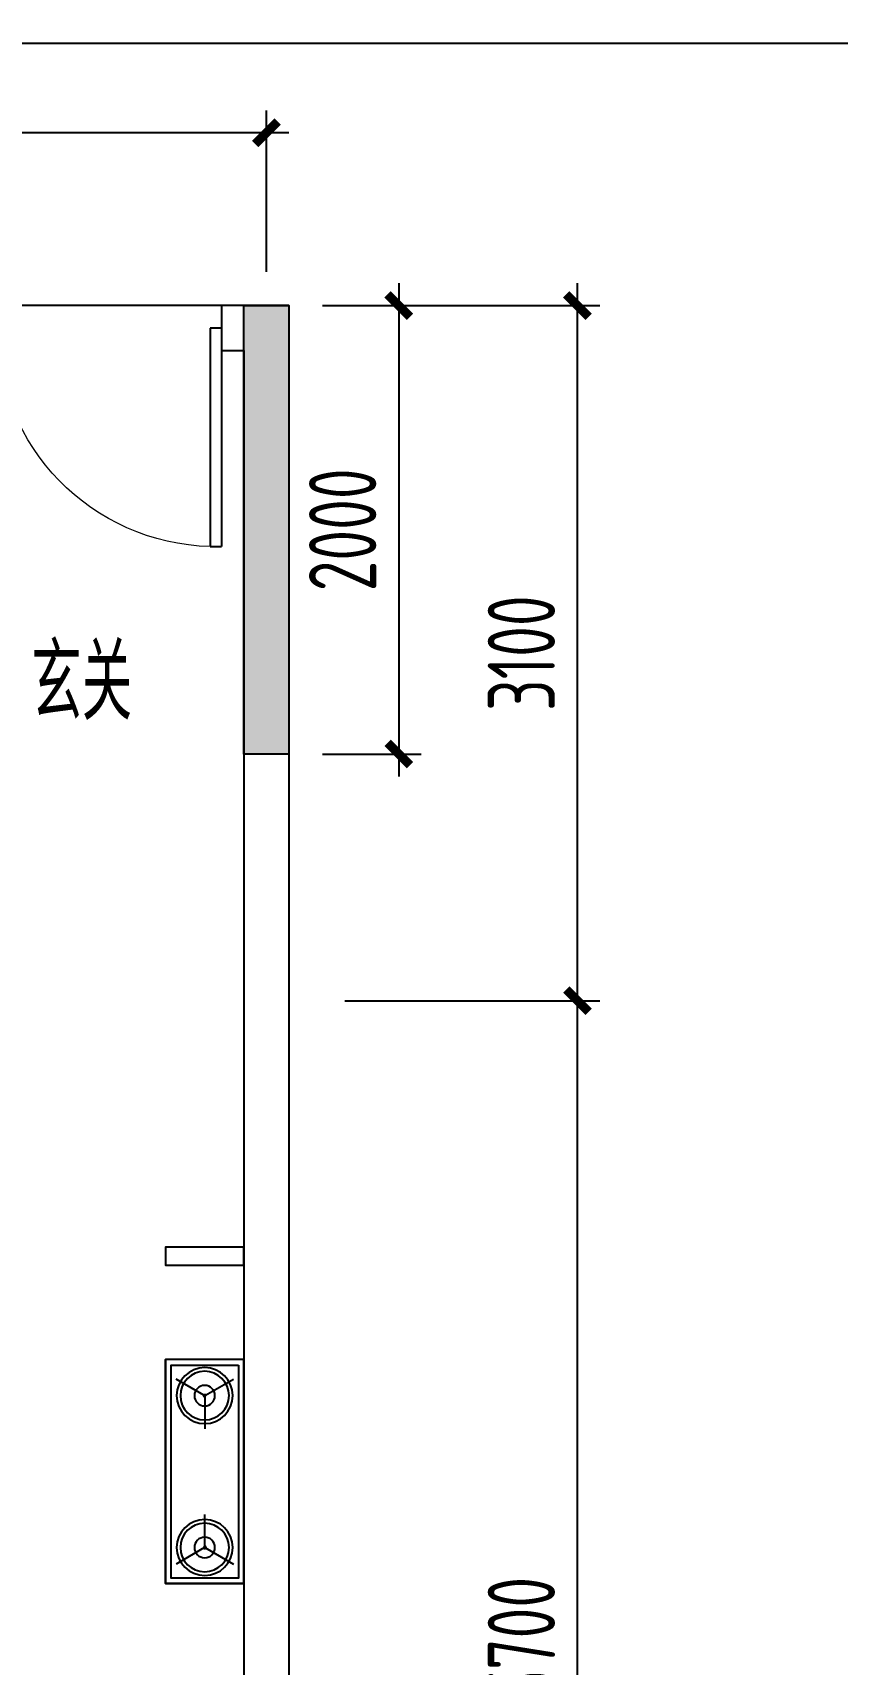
# Model space of a CAD drawing. Header units: millimetres. Extents: x -114775 to 228300, y -175499 to 108657.
# Drawn here: x 26832 to 30419, y 2844 to 10122 of the extents above; entities that cross this region are included whole.
import ezdxf

# ---------------------------------------------------------------- set-up
doc = ezdxf.new("R2010")
doc.units = ezdxf.units.MM
doc.header["$LTSCALE"] = 1000
doc.layers.get('0').update_dxf_attribs({"linetype": 'CONTINUOUS'})
doc.layers.get('Defpoints').update_dxf_attribs({"color": 6, "linetype": 'CONTINUOUS'})
for name, color, linetype in [('0p-洞填充', 1, 'CONTINUOUS'), ('DIM', 3, 'CONTINUOUS'), ('P-Furniture(活动家具)', 134, 'CONTINUOUS'), ('PUB_HATCH', 8, 'CONTINUOUS'), ('PUB_TEXT', 7, 'CONTINUOUS'), ('WALL', 2, 'CONTINUOUS'), ('WINDOW', 4, 'CONTINUOUS'), ('剪力墙', 6, 'CONTINUOUS')]:
    doc.layers.add(name, color=color, linetype=linetype)
doc.styles.get("Standard").update_dxf_attribs({"font": 'tssdeng.shx', "bigfont": 'tssdchn.shx'})
doc.styles.add('ZZ', font='tssdeng.shx', dxfattribs={"width": 0.7, "bigfont": 'tssdchn.shx'})
doc.dimstyles.new('TSSD_100_100', dxfattribs={"dimtxt": 300, "dimasz": 100, "dimexe": 100, "dimexo": 250, "dimgap": 100, "dimtad": 1, "dimdec": 0, "dimzin": 0, "dimdsep": 46, "dimtxsty": 'ZZ', "dimblk": 'ARCHTICK', "dimcen": 0, "dimdle": 100, "dimclrd": 256, "dimclrt": 7, "dimadec": 0, "dimazin": 0, "dimtfac": 1, "dimtdec": 0, "dimtix": 1, "dimtmove": 2, "dimatfit": 3, "dimfxl": 0, "dimtolj": 1, "dimtzin": 0, "dimarcsym": 0})

# ---------------------------------------------------------------- blocks, each defined once
blk = doc.blocks.new('$DorLib2D$00000001')
for p, q in [((0.45, 0.975), (0.5, 0.975)), ((0.45, 0), (0.45, 0.975)), ((0.5, 0), (0.5, 0.975)), ((0.5, 0), (0.45, 0))]:
    blk.add_line(p, q)
at = {"lineweight": 13}
blk.add_arc((0.475, 0), 0.975, 91.46928, 180, dxfattribs=at)
blk = doc.blocks.new('_ArchTick')
at = {"color": 0, "linetype": 'ByBlock', "const_width": 0.4}
blk.add_lwpolyline([(-0.5, -0.5), (0.5, 0.5)], dxfattribs=at)
blk = doc.blocks.new('*D49')
at = {"layer": 'Defpoints', "color": 0}
for p in [(27873.9, 8904.2), (27873.9, 6904.2), (28463.8, 6904.2)]:
    blk.add_point(p, dxfattribs=at)
at = {"layer": 'DIM', "lineweight": -2}
blk.add_line((28463.8, 9004.2), (28463.8, 6804.2), dxfattribs=at)
at = {"layer": 'DIM', "color": 0, "lineweight": -2}
for p, q in [((28123.9, 8904.2), (28563.8, 8904.2)), ((28123.9, 6904.2), (28563.8, 6904.2))]:
    blk.add_line(p, q, dxfattribs=at)
at = {"layer": 'DIM', "lineweight": -2, "xscale": 100, "yscale": 100, "zscale": 100}
for p, rotation in [((28463.8, 8904.2), 90), ((28463.8, 6904.2), 270)]:
    blk.add_blockref('_ArchTick', p, dxfattribs=dict(at, rotation=rotation))
at = {"layer": 'DIM', "color": 7, "insert": (28213.8, 7904.2), "char_height": 300, "attachment_point": 5, "rotation": 90, "style": 'ZZ'}
blk.add_mtext('\\A1;2000', dxfattribs=at)
blk = doc.blocks.new('*D53')
at = {"layer": 'Defpoints', "color": 0}
for p in [(27973.9, 5804.2), (29260.4, 5804.2), (27973.9, 104.2)]:
    blk.add_point(p, dxfattribs=at)
at = {"layer": 'DIM', "lineweight": -2}
blk.add_line((29260.4, 4.2), (29260.4, 5904.2), dxfattribs=at)
at = {"layer": 'DIM', "color": 0, "lineweight": -2}
for p, q in [((28223.9, 5804.2), (29360.4, 5804.2)), ((28223.9, 104.2), (29360.4, 104.2))]:
    blk.add_line(p, q, dxfattribs=at)
at = {"layer": 'DIM', "lineweight": -2, "xscale": 100, "yscale": 100, "zscale": 100}
for p, rotation in [((29260.4, 5804.2), 90), ((29260.4, 104.2), 270)]:
    blk.add_blockref('_ArchTick', p, dxfattribs=dict(at, rotation=rotation))
at = {"layer": 'DIM', "color": 7, "insert": (29010.4, 2954.2), "char_height": 300, "attachment_point": 5, "rotation": 90, "style": 'ZZ'}
blk.add_mtext('\\A1;5700', dxfattribs=at)
blk = doc.blocks.new('*D54')
at = {"layer": 'Defpoints', "color": 0}
for p in [(24373.9, 9674.8), (24373.9, 8804.2), (27873.9, 8804.2)]:
    blk.add_point(p, dxfattribs=at)
at = {"layer": 'DIM', "color": 0, "lineweight": -2}
for p, q in [((24373.9, 9054.2), (24373.9, 9774.8)), ((27873.9, 9054.2), (27873.9, 9774.8))]:
    blk.add_line(p, q, dxfattribs=at)
at = {"layer": 'DIM', "lineweight": -2}
blk.add_line((27973.9, 9674.8), (24273.9, 9674.8), dxfattribs=at)
at = {"layer": 'DIM', "lineweight": -2, "xscale": 100, "yscale": 100, "zscale": 100, "rotation": 180}
blk.add_blockref('_ArchTick', (24373.9, 9674.8), dxfattribs=at)
at = {"layer": 'DIM', "lineweight": -2, "xscale": 100, "yscale": 100, "zscale": 100}
blk.add_blockref('_ArchTick', (27873.9, 9674.8), dxfattribs=at)
at = {"layer": 'DIM', "color": 7, "insert": (26123.9, 9924.8), "char_height": 300, "attachment_point": 5, "style": 'ZZ'}
blk.add_mtext('\\A1;3500', dxfattribs=at)
blk = doc.blocks.new('*D56')
at = {"layer": 'Defpoints', "color": 0}
for p in [(27973.9, 8904.2), (29260.4, 8904.2), (27973.9, 5804.2)]:
    blk.add_point(p, dxfattribs=at)
at = {"layer": 'DIM', "lineweight": -2}
blk.add_line((29260.4, 5704.2), (29260.4, 9004.2), dxfattribs=at)
at = {"layer": 'DIM', "color": 0, "lineweight": -2}
for p, q in [((28223.9, 8904.2), (29360.4, 8904.2)), ((28223.9, 5804.2), (29360.4, 5804.2))]:
    blk.add_line(p, q, dxfattribs=at)
at = {"layer": 'DIM', "lineweight": -2, "xscale": 100, "yscale": 100, "zscale": 100}
for p, rotation in [((29260.4, 8904.2), 90), ((29260.4, 5804.2), 270)]:
    blk.add_blockref('_ArchTick', p, dxfattribs=dict(at, rotation=rotation))
at = {"layer": 'DIM', "color": 7, "insert": (29010.4, 7354.2), "char_height": 300, "attachment_point": 5, "rotation": 90, "style": 'ZZ'}
blk.add_mtext('\\A1;3100', dxfattribs=at)
blk = doc.blocks.new('A$C103B1D10')
at = {"layer": 'P-Furniture(活动家具)', "color": 251}
for p, q in [((101.3, 325), (-898.7, 325)), ((-898.7, 325), (-898.7, -25)), ((101.3, 325), (101.3, -25)), ((-733.2, 142.8), (-811.1, 277.7)), ((-64.1, 142.8), (13.8, 277.7)), ((-733.2, 157.2), (-811.1, 22.3)), ((-745.7, 150), (-589.9, 150)), ((-51.6, 150), (-207.5, 150)), ((-64.1, 157.2), (13.8, 22.3)), ((-898.7, -25), (101.3, -25))]:
    blk.add_line(p, q, dxfattribs=at)
at = {"layer": 'P-Furniture(活动家具)'}
blk.add_lwpolyline([(-898.7, 325), (101.3, 325), (101.3, -25), (-898.7, -25)], close=True, dxfattribs=at)
at = {"layer": 'P-Furniture(活动家具)', "color": 251}
blk.add_lwpolyline([(76.3, 300), (-873.7, 300), (-873.7, 0), (76.3, 0)], close=True, dxfattribs=at)
at = {"layer": 'P-Furniture(活动家具)', "color": 251, "const_width": 4.17}
for points in [[(-797.5, 254.1), (-810.2, 276.1)], [(-797.5, 254.1), (-810.2, 276.1)], [(0.2, 254.1), (12.8, 276.1)], [(0.2, 254.1), (12.8, 276.1)], [(-617.1, 150), (-591.8, 150)], [(-617.1, 150), (-591.8, 150)], [(-180.2, 150), (-205.6, 150)], [(-180.2, 150), (-205.6, 150)], [(-797.5, 45.9), (-810.2, 23.9)], [(-797.5, 45.9), (-810.2, 23.9)], [(0.2, 45.9), (12.8, 23.9)], [(0.2, 45.9), (12.8, 23.9)]]:
    blk.add_lwpolyline(points, dxfattribs=at)
at = {"layer": 'P-Furniture(活动家具)', "color": 251}
for centre, radius in [((-737.4, 150), 125), ((-737.4, 150), 108.3), ((-60, 150), 125), ((-60, 150), 108.3), ((-737.4, 150), 45.8), ((-60, 150), 45.8)]:
    blk.add_circle(centre, radius, dxfattribs=at)

msp = doc.modelspace()

# ---------------------------------------------------------------- hatches: boundary and pattern name
at = {"layer": 'PUB_HATCH'}
msp.add_hatch(color=256, dxfattribs=at).paths.add_polyline_path([(27773.9, 8904.2), (27973.9, 8904.2), (27973.9, 6904.2), (27773.9, 6904.2), (27773.9, 8704.2)])

# ---------------------------------------------------------------- linework, layer by layer
at = {"layer": '0p-洞填充'}
msp.add_lwpolyline([(27773.9, 4704.2), (27423.9, 4704.2), (27423.9, 4624.2), (27773.9, 4624.2)], close=True, dxfattribs=at)
at = {"layer": 'Defpoints'}
msp.add_lwpolyline([(20573.9, -2781.5), (20573.9, 10074.8), (40263.7, 10074.8), (40263.7, -2781.5)], close=True, dxfattribs=at)
at = {"layer": 'WALL'}
for p, q in [((27973.9, 8904.2), (27673.9, 8904.2)), ((27673.9, 8904.2), (27673.9, 8704.2)), ((27973.9, 8904.2), (27973.9, 4.2)), ((27673.9, 8704.2), (27773.9, 8704.2)), ((27773.9, 8704.2), (27773.9, 104.2))]:
    msp.add_line(p, q, dxfattribs=at)
at = {"layer": 'WINDOW'}
msp.add_line((27673.9, 8904.2, 0), (26673.9, 8904.2, 0), dxfattribs=at)
at = {"layer": '剪力墙', "elevation": 0}
msp.add_lwpolyline([(27773.9, 8904.2), (27973.9, 8904.2), (27973.9, 6904.2), (27773.9, 6904.2), (27773.9, 8704.2)], close=True, dxfattribs=at)
msp.add_lwpolyline([(27773.9, 8704.2), (27773.9, 8704.2)], dxfattribs=at)

# ---------------------------------------------------------------- block references
at = {"layer": 'P-Furniture(活动家具)', "xscale": -1, "rotation": 270}
msp.add_blockref('A$C103B1D10', (27448.9, 4102.8), dxfattribs=at)
at = {"layer": 'WINDOW', "xscale": -1000, "yscale": 1000, "zscale": -1000, "rotation": 180}
msp.add_blockref('$DorLib2D$00000001', (27173.9, 8804.2), dxfattribs=at)

# ---------------------------------------------------------------- texts
at = {"layer": 'PUB_TEXT', "width": 0.7}
msp.add_text('玄关', height=337.59, dxfattribs=at).set_placement((26826.4, 7055.5))

# ---------------------------------------------------------------- dimensions: what is measured, and where the dimension line sits
at = {"layer": 'DIM'}
dim = msp.add_linear_dim(base=(24373.9, 9674.8), p1=(27873.9, 8804.2), p2=(24373.9, 8804.2), dimstyle='TSSD_100_100', dxfattribs=at)
dim.commit()
dim.dimension.update_dxf_attribs({"geometry": '*D54', "text_midpoint": (26123.9, 9924.8)})
for base, p1, p2, picture, middle in [((28463.8, 6904.2), (27873.9, 8904.2), (27873.9, 6904.2), '*D49', (28213.8, 7904.2)), ((29260.4, 8904.2), (27973.9, 5804.2), (27973.9, 8904.2), '*D56', (29010.4, 7354.2)), ((29260.4, 5804.2), (27973.9, 104.2), (27973.9, 5804.2), '*D53', (29010.4, 2954.2))]:
    dim = msp.add_linear_dim(base=base, p1=p1, p2=p2, angle=90, dimstyle='TSSD_100_100', dxfattribs=at)
    dim.commit()
    dim.dimension.update_dxf_attribs({"geometry": picture, "text_midpoint": middle})

doc.saveas('drawing.dxf')
